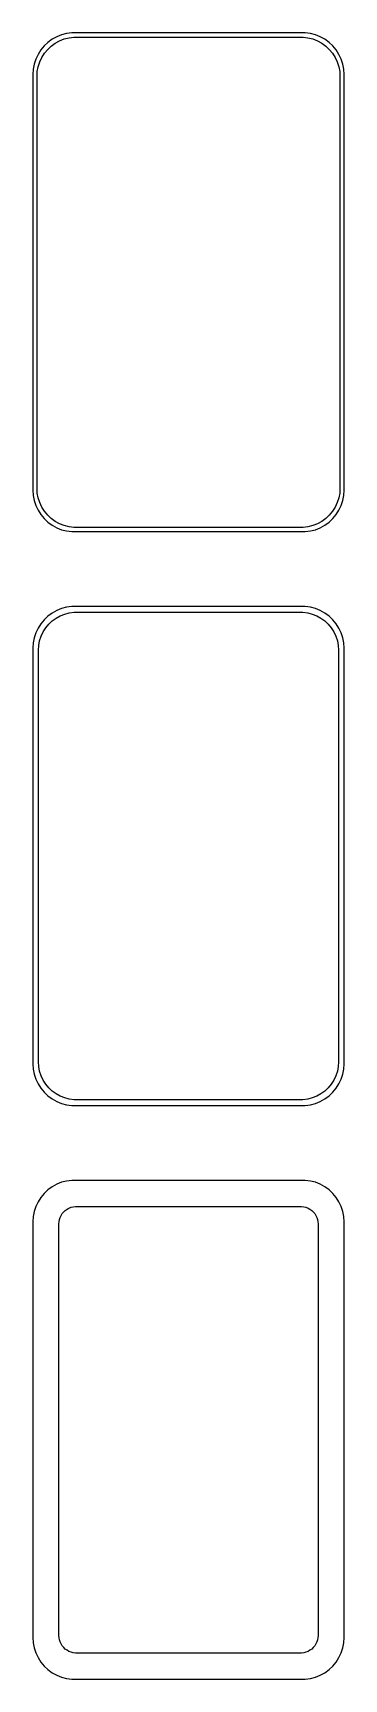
# Model space of a CAD drawing. Header units: metres. Extents: x -19 to 19, y 177 to 375.
import ezdxf

# ---------------------------------------------------------------- set-up
doc = ezdxf.new("R2010")
doc.units = ezdxf.units.M

msp = doc.modelspace()

# ---------------------------------------------------------------- linework, layer by layer
for p, q in [((-16.4291, 374.222), (-16.9371, 373.853)), ((-15.8789, 374.524), (-16.4291, 374.222)), ((-15.2951, 374.755), (-15.8789, 374.524)), ((-15.5224, 374.048), (-14.9678, 374.268)), ((-14.6869, 374.911), (-15.2951, 374.755)), ((-14.9678, 374.268), (-14.3901, 374.416)), ((-14.0639, 374.99), (-14.6869, 374.911)), ((-14.3901, 374.416), (-13.7982, 374.491)), ((14.0639, 374.99), (-14.0639, 374.99)), ((-13.7982, 374.491), (13.7982, 374.491)), ((13.7982, 374.491), (14.3901, 374.416)), ((14.6869, 374.911), (14.0639, 374.99)), ((14.3901, 374.416), (14.9678, 374.268)), ((15.2951, 374.755), (14.6869, 374.911)), ((14.9678, 374.268), (15.5224, 374.048)), ((15.8789, 374.524), (15.2951, 374.755)), ((16.4291, 374.222), (15.8789, 374.524)), ((16.9371, 373.853), (16.4291, 374.222)), ((-18.1315, 372.409), (-18.3989, 371.841)), ((-17.7951, 372.939), (-18.1315, 372.409)), ((-17.3948, 373.423), (-17.7951, 372.939)), ((-17.6624, 372.038), (-17.3428, 372.542)), ((-16.9371, 373.853), (-17.3948, 373.423)), ((-17.3428, 372.542), (-16.9626, 373.002)), ((-16.9626, 373.002), (-16.5278, 373.41)), ((-16.5278, 373.41), (-16.0452, 373.761)), ((-16.0452, 373.761), (-15.5224, 374.048)), ((15.5224, 374.048), (16.0452, 373.761)), ((16.0452, 373.761), (16.5278, 373.41)), ((16.5278, 373.41), (16.9626, 373.002)), ((17.3948, 373.423), (16.9371, 373.853)), ((16.9626, 373.002), (17.3428, 372.542)), ((17.3428, 372.542), (17.6624, 372.038)), ((17.7951, 372.939), (17.3948, 373.423)), ((18.1315, 372.409), (17.7951, 372.939)), ((18.3989, 371.841), (18.1315, 372.409)), ((-18.7106, 370.627), (-18.75, 370)), ((-18.5929, 371.243), (-18.7106, 370.627)), ((-18.3989, 371.841), (-18.5929, 371.243)), ((-18.25, 369.75), (-18.2125, 370.345)), ((-18.2125, 370.345), (-18.1008, 370.931)), ((-18.1008, 370.931), (-17.9164, 371.499)), ((-17.9164, 371.499), (-17.6624, 372.038)), ((17.6624, 372.038), (17.9164, 371.499)), ((17.9164, 371.499), (18.1008, 370.931)), ((18.1008, 370.931), (18.2125, 370.345)), ((18.2125, 370.345), (18.25, 369.75)), ((18.5929, 371.243), (18.3989, 371.841)), ((18.7106, 370.627), (18.5929, 371.243)), ((18.75, 370), (18.7106, 370.627)), ((-18.75, 370), (-18.75, 320)), ((-18.25, 320.25), (-18.25, 369.75)), ((18.25, 369.75), (18.25, 320.25)), ((18.75, 320), (18.75, 370)), ((-18.75, 320), (-18.7106, 319.373)), ((-18.7106, 319.373), (-18.5929, 318.757)), ((-18.5929, 318.757), (-18.3989, 318.159)), ((-18.2125, 319.655), (-18.25, 320.25)), ((-18.1008, 319.069), (-18.2125, 319.655)), ((-17.9164, 318.501), (-18.1008, 319.069)), ((18.1008, 319.069), (17.9164, 318.501)), ((18.2125, 319.655), (18.1008, 319.069)), ((18.25, 320.25), (18.2125, 319.655)), ((18.3989, 318.159), (18.5929, 318.757)), ((18.5929, 318.757), (18.7106, 319.373)), ((18.7106, 319.373), (18.75, 320)), ((-18.3989, 318.159), (-18.1315, 317.591)), ((-18.1315, 317.591), (-17.7951, 317.061)), ((-17.6624, 317.962), (-17.9164, 318.501)), ((-17.7951, 317.061), (-17.3948, 316.577)), ((-17.3428, 317.458), (-17.6624, 317.962)), ((-16.9626, 316.998), (-17.3428, 317.458)), ((-16.5278, 316.59), (-16.9626, 316.998)), ((16.9626, 316.998), (16.5278, 316.59)), ((17.3428, 317.458), (16.9626, 316.998)), ((17.6624, 317.962), (17.3428, 317.458)), ((17.3948, 316.577), (17.7951, 317.061)), ((17.9164, 318.501), (17.6624, 317.962)), ((17.7951, 317.061), (18.1315, 317.591)), ((18.1315, 317.591), (18.3989, 318.159)), ((-17.3948, 316.577), (-16.9371, 316.147)), ((-16.9371, 316.147), (-16.4291, 315.778)), ((-16.0452, 316.239), (-16.5278, 316.59)), ((-16.4291, 315.778), (-15.8789, 315.476)), ((-15.5224, 315.952), (-16.0452, 316.239)), ((-15.8789, 315.476), (-15.2951, 315.245)), ((-14.9678, 315.732), (-15.5224, 315.952)), ((-15.2951, 315.245), (-14.6869, 315.089)), ((-14.3901, 315.584), (-14.9678, 315.732)), ((-14.6869, 315.089), (-14.0639, 315.01)), ((-13.7982, 315.509), (-14.3901, 315.584)), ((-14.0639, 315.01), (14.0639, 315.01)), ((13.7982, 315.509), (-13.7982, 315.509)), ((14.3901, 315.584), (13.7982, 315.509)), ((14.0639, 315.01), (14.6869, 315.089)), ((14.9678, 315.732), (14.3901, 315.584)), ((14.6869, 315.089), (15.2951, 315.245)), ((15.5224, 315.952), (14.9678, 315.732)), ((15.2951, 315.245), (15.8789, 315.476)), ((16.0452, 316.239), (15.5224, 315.952)), ((15.8789, 315.476), (16.4291, 315.778)), ((16.5278, 316.59), (16.0452, 316.239)), ((16.4291, 315.778), (16.9371, 316.147)), ((16.9371, 316.147), (17.3948, 316.577)), ((-16.4291, 305.222), (-16.9371, 304.853)), ((-15.8789, 305.524), (-16.4291, 305.222)), ((-15.9532, 304.616), (-15.4494, 304.893)), ((-15.2951, 305.755), (-15.8789, 305.524)), ((-15.4494, 304.893), (-14.9148, 305.104)), ((-14.6869, 305.911), (-15.2951, 305.755)), ((-14.9148, 305.104), (-14.3579, 305.247)), ((-14.0639, 305.99), (-14.6869, 305.911)), ((-14.3579, 305.247), (-13.7875, 305.319)), ((14.0639, 305.99), (-14.0639, 305.99)), ((-13.7875, 305.319), (13.7875, 305.319)), ((13.7875, 305.319), (14.3579, 305.247)), ((14.6869, 305.911), (14.0639, 305.99)), ((14.3579, 305.247), (14.9148, 305.104)), ((15.2951, 305.755), (14.6869, 305.911)), ((14.9148, 305.104), (15.4494, 304.893)), ((15.8789, 305.524), (15.2951, 305.755)), ((15.4494, 304.893), (15.9532, 304.616)), ((16.4291, 305.222), (15.8789, 305.524)), ((16.9371, 304.853), (16.4291, 305.222)), ((-18.1315, 303.409), (-18.3989, 302.841)), ((-17.7951, 303.939), (-18.1315, 303.409)), ((-17.3948, 304.423), (-17.7951, 303.939)), ((-17.7569, 302.435), (-17.5121, 302.956)), ((-17.5121, 302.956), (-17.204, 303.441)), ((-16.9371, 304.853), (-17.3948, 304.423)), ((-17.204, 303.441), (-16.8375, 303.884)), ((-16.8375, 303.884), (-16.4184, 304.278)), ((-16.4184, 304.278), (-15.9532, 304.616)), ((15.9532, 304.616), (16.4184, 304.278)), ((16.4184, 304.278), (16.8375, 303.884)), ((16.8375, 303.884), (17.204, 303.441)), ((17.3948, 304.423), (16.9371, 304.853)), ((17.204, 303.441), (17.5121, 302.956)), ((17.7951, 303.939), (17.3948, 304.423)), ((17.5121, 302.956), (17.7569, 302.435)), ((18.1315, 303.409), (17.7951, 303.939)), ((18.3989, 302.841), (18.1315, 303.409)), ((-18.7106, 301.627), (-18.75, 301)), ((-18.75, 301), (-18.75, 251)), ((-18.5929, 302.243), (-18.7106, 301.627)), ((-18.3989, 302.841), (-18.5929, 302.243)), ((-18.0784, 300.75), (-18.0423, 301.324)), ((-18.0423, 301.324), (-17.9346, 301.889)), ((-17.9346, 301.889), (-17.7569, 302.435)), ((17.7569, 302.435), (17.9346, 301.889)), ((17.9346, 301.889), (18.0423, 301.324)), ((18.0423, 301.324), (18.0784, 300.75)), ((18.5929, 302.243), (18.3989, 302.841)), ((18.7106, 301.627), (18.5929, 302.243)), ((18.75, 301), (18.7106, 301.627)), ((18.75, 251), (18.75, 301)), ((-18.0784, 251.25), (-18.0784, 300.75)), ((18.0784, 300.75), (18.0784, 251.25)), ((-18.75, 251), (-18.7106, 250.373)), ((-18.7106, 250.373), (-18.5929, 249.757)), ((-18.5929, 249.757), (-18.3989, 249.159)), ((-18.0423, 250.676), (-18.0784, 251.25)), ((-17.9346, 250.111), (-18.0423, 250.676)), ((-17.7569, 249.565), (-17.9346, 250.111)), ((-17.5121, 249.044), (-17.7569, 249.565)), ((17.7569, 249.565), (17.5121, 249.044)), ((17.9346, 250.111), (17.7569, 249.565)), ((18.0423, 250.676), (17.9346, 250.111)), ((18.0784, 251.25), (18.0423, 250.676)), ((18.3989, 249.159), (18.5929, 249.757)), ((18.5929, 249.757), (18.7106, 250.373)), ((18.7106, 250.373), (18.75, 251)), ((-18.3989, 249.159), (-18.1315, 248.591)), ((-18.1315, 248.591), (-17.7951, 248.061)), ((-17.7951, 248.061), (-17.3948, 247.577)), ((-17.204, 248.559), (-17.5121, 249.044)), ((-17.3948, 247.577), (-16.9371, 247.147)), ((-16.8375, 248.116), (-17.204, 248.559)), ((-16.4184, 247.722), (-16.8375, 248.116)), ((-15.9532, 247.384), (-16.4184, 247.722)), ((16.4184, 247.722), (15.9532, 247.384)), ((16.8375, 248.116), (16.4184, 247.722)), ((17.204, 248.559), (16.8375, 248.116)), ((16.9371, 247.147), (17.3948, 247.577)), ((17.5121, 249.044), (17.204, 248.559)), ((17.3948, 247.577), (17.7951, 248.061)), ((17.7951, 248.061), (18.1315, 248.591)), ((18.1315, 248.591), (18.3989, 249.159)), ((-16.9371, 247.147), (-16.4291, 246.778)), ((-16.4291, 246.778), (-15.8789, 246.476)), ((-15.4494, 247.107), (-15.9532, 247.384)), ((-15.8789, 246.476), (-15.2951, 246.245)), ((-14.9148, 246.896), (-15.4494, 247.107)), ((-15.2951, 246.245), (-14.6869, 246.089)), ((-14.3579, 246.753), (-14.9148, 246.896)), ((-14.6869, 246.089), (-14.0639, 246.01)), ((-13.7875, 246.681), (-14.3579, 246.753)), ((-14.0639, 246.01), (14.0639, 246.01)), ((13.7875, 246.681), (-13.7875, 246.681)), ((14.3579, 246.753), (13.7875, 246.681)), ((14.0639, 246.01), (14.6869, 246.089)), ((14.9148, 246.896), (14.3579, 246.753)), ((14.6869, 246.089), (15.2951, 246.245)), ((15.4494, 247.107), (14.9148, 246.896)), ((15.2951, 246.245), (15.8789, 246.476)), ((15.9532, 247.384), (15.4494, 247.107)), ((15.8789, 246.476), (16.4291, 246.778)), ((16.4291, 246.778), (16.9371, 247.147)), ((-16.9371, 235.853), (-17.3948, 235.423)), ((-16.4291, 236.222), (-16.9371, 235.853)), ((-15.8789, 236.524), (-16.4291, 236.222)), ((-15.2951, 236.755), (-15.8789, 236.524)), ((-14.6869, 236.911), (-15.2951, 236.755)), ((-14.0639, 236.99), (-14.6869, 236.911)), ((14.0639, 236.99), (-14.0639, 236.99)), ((14.6869, 236.911), (14.0639, 236.99)), ((15.2951, 236.755), (14.6869, 236.911)), ((15.8789, 236.524), (15.2951, 236.755)), ((16.4291, 236.222), (15.8789, 236.524)), ((16.9371, 235.853), (16.4291, 236.222)), ((17.3948, 235.423), (16.9371, 235.853)), ((-18.3989, 233.841), (-18.5929, 233.243)), ((-18.1315, 234.409), (-18.3989, 233.841)), ((-17.7951, 234.939), (-18.1315, 234.409)), ((-17.3948, 235.423), (-17.7951, 234.939)), ((-14.6304, 233.531), (-14.3982, 233.659)), ((-14.3982, 233.659), (-14.1519, 233.756)), ((-14.1519, 233.756), (-13.8953, 233.822)), ((-13.8953, 233.822), (-13.6325, 233.855)), ((-13.6325, 233.855), (13.6325, 233.855)), ((13.6325, 233.855), (13.8953, 233.822)), ((13.8953, 233.822), (14.1519, 233.756)), ((14.1519, 233.756), (14.3982, 233.659)), ((14.3982, 233.659), (14.6304, 233.531)), ((17.7951, 234.939), (17.3948, 235.423)), ((18.1315, 234.409), (17.7951, 234.939)), ((18.3989, 233.841), (18.1315, 234.409)), ((18.5929, 233.243), (18.3989, 233.841)), ((-18.7106, 232.627), (-18.75, 232)), ((-18.75, 232), (-18.75, 182)), ((-18.5929, 233.243), (-18.7106, 232.627)), ((-15.6096, 231.75), (-15.593, 232.014)), ((-15.6096, 182.25), (-15.6096, 231.75)), ((-15.593, 232.014), (-15.5434, 232.275)), ((-15.5434, 232.275), (-15.4615, 232.527)), ((-15.4615, 232.527), (-15.3487, 232.766)), ((-15.3487, 232.766), (-15.2067, 232.99)), ((-15.2067, 232.99), (-15.0378, 233.194)), ((-15.0378, 233.194), (-14.8447, 233.375)), ((-14.8447, 233.375), (-14.6304, 233.531)), ((14.6304, 233.531), (14.8447, 233.375)), ((14.8447, 233.375), (15.0378, 233.194)), ((15.0378, 233.194), (15.2067, 232.99)), ((15.2067, 232.99), (15.3487, 232.766)), ((15.3487, 232.766), (15.4615, 232.527)), ((15.4615, 232.527), (15.5434, 232.275)), ((15.5434, 232.275), (15.593, 232.014)), ((15.593, 232.014), (15.6096, 231.75)), ((15.6096, 231.75), (15.6096, 182.25)), ((18.7106, 232.627), (18.5929, 233.243)), ((18.75, 232), (18.7106, 232.627)), ((18.75, 182), (18.75, 232)), ((-15.593, 181.986), (-15.6096, 182.25)), ((15.6096, 182.25), (15.593, 181.986)), ((-18.75, 182), (-18.7106, 181.373)), ((-18.7106, 181.373), (-18.5929, 180.757)), ((-18.5929, 180.757), (-18.3989, 180.159)), ((-15.5434, 181.725), (-15.593, 181.986)), ((-15.4615, 181.473), (-15.5434, 181.725)), ((-15.3487, 181.234), (-15.4615, 181.473)), ((-15.2067, 181.01), (-15.3487, 181.234)), ((-15.0378, 180.806), (-15.2067, 181.01)), ((-14.8447, 180.625), (-15.0378, 180.806)), ((-14.6304, 180.469), (-14.8447, 180.625)), ((-14.3982, 180.341), (-14.6304, 180.469)), ((-14.1519, 180.244), (-14.3982, 180.341)), ((-13.8953, 180.178), (-14.1519, 180.244)), ((-13.6325, 180.145), (-13.8953, 180.178)), ((13.8953, 180.178), (13.6325, 180.145)), ((14.1519, 180.244), (13.8953, 180.178)), ((14.3982, 180.341), (14.1519, 180.244)), ((14.6304, 180.469), (14.3982, 180.341)), ((14.8447, 180.625), (14.6304, 180.469)), ((15.0378, 180.806), (14.8447, 180.625)), ((15.2067, 181.01), (15.0378, 180.806)), ((15.3487, 181.234), (15.2067, 181.01)), ((15.4615, 181.473), (15.3487, 181.234)), ((15.5434, 181.725), (15.4615, 181.473)), ((15.593, 181.986), (15.5434, 181.725)), ((18.3989, 180.159), (18.5929, 180.757)), ((18.5929, 180.757), (18.7106, 181.373)), ((18.7106, 181.373), (18.75, 182)), ((-18.3989, 180.159), (-18.1315, 179.591)), ((-18.1315, 179.591), (-17.7951, 179.061)), ((-17.7951, 179.061), (-17.3948, 178.577)), ((-17.3948, 178.577), (-16.9371, 178.147)), ((13.6325, 180.145), (-13.6325, 180.145)), ((16.9371, 178.147), (17.3948, 178.577)), ((17.3948, 178.577), (17.7951, 179.061)), ((17.7951, 179.061), (18.1315, 179.591)), ((18.1315, 179.591), (18.3989, 180.159)), ((-16.9371, 178.147), (-16.4291, 177.778)), ((-16.4291, 177.778), (-15.8789, 177.476)), ((-15.8789, 177.476), (-15.2951, 177.245)), ((-15.2951, 177.245), (-14.6869, 177.089)), ((-14.6869, 177.089), (-14.0639, 177.01)), ((-14.0639, 177.01), (14.0639, 177.01)), ((14.0639, 177.01), (14.6869, 177.089)), ((14.6869, 177.089), (15.2951, 177.245)), ((15.2951, 177.245), (15.8789, 177.476)), ((15.8789, 177.476), (16.4291, 177.778)), ((16.4291, 177.778), (16.9371, 178.147))]:
    msp.add_line(p, q)

doc.saveas('drawing.dxf')
